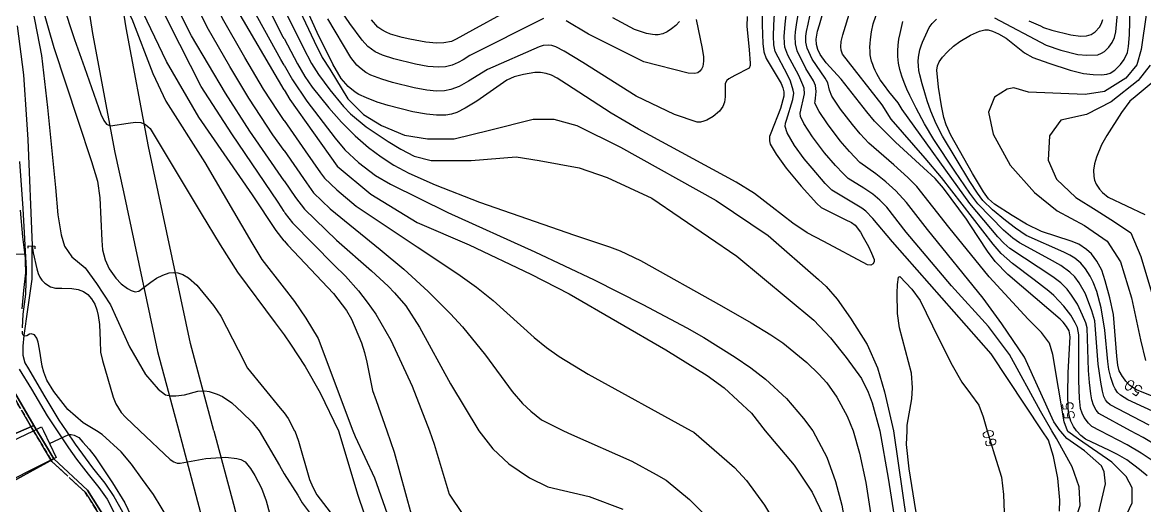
# Model space of a CAD drawing. Header units: feet. Extents: x 197796 to 199821, y 552499 to 555392.
# Drawn here: x 199066.7 to 199281.3, y 553679.2 to 553771.7 of the extents above; entities that cross this region are included whole.
import ezdxf
from ezdxf.enums import TextEntityAlignment as Align

# ---------------------------------------------------------------- set-up
doc = ezdxf.new("R2010")
doc.units = ezdxf.units.FT
doc.header["$MEASUREMENT"] = 0
doc.linetypes.add('JEON', pattern=[12, 4, -0.5, 1, -0.5, 4, -0.5, 1, -0.5])
for name, color, linetype in [('AAA001', 7, 'CONTINUOUS'), ('AAC001', 7, 'CONTINUOUS'), ('ADA085', 1, 'CONTINUOUS'), ('AE340', 7, 'CONTINUOUS'), ('BA003', 5, 'CONTINUOUS'), ('CA0011', 7, 'CONTINUOUS'), ('CAA001', 7, 'CONTINUOUS'), ('CAA002', 30, 'CONTINUOUS'), ('EA0018', 7, 'JEON'), ('EA0118', 7, 'JEON'), ('wipco_지적', 20, 'CONTINUOUS')]:
    doc.layers.add(name, color=color, linetype=linetype)
doc.styles.add('NGSW', font='ROMANS.shx', dxfattribs={"bigfont": 'NGSW.shx'})

msp = doc.modelspace()

# ---------------------------------------------------------------- linework, layer by layer
at = {"layer": 'AAA001', "color": 255, "flags": 128}
msp.add_lwpolyline([(199070.68, 553693.57), (199073.1, 553688.42), (199060.24, 553682.01), (199057.37, 553688.1), (199068.81, 553693.57), (199070.34, 553694.31)], close=True, dxfattribs=at)
at = {"layer": 'AAC001', "color": 255, "flags": 128}
for points in [[(199066.24, 553735.74), (199066.7, 553730.65), (199067.19, 553726.58), (199067.2, 553726.02), (199067.22, 553723.78), (199066.84, 553720.39), (199066.56, 553716.88)], [(199067.1, 553727.3), (199058.68, 553727.09)], [(199066.04, 553705.33), (199068.42, 553701.52), (199071.41, 553696.43), (199073.28, 553693.57)], [(199073.28, 553693.57), (199073.81, 553692.77), (199075.47, 553690.26), (199076.98, 553688.09), (199079.24, 553685.26), (199081.3, 553682.72), (199082.87, 553680.47), (199084.32, 553677.62)]]:
    msp.add_lwpolyline(points, dxfattribs=at)
at = {"layer": 'ADA085', "color": 255, "flags": 128}
for points in [[(199103.29, 553693.57), (199098.84, 553710.23), (199090.75, 553747.94), (199086.49, 553770.65), (199084.83, 553781.19), (199082.51, 553790.27), (199080.03, 553797.06), (199076.6, 553802.87), (199067.89, 553814), (199063.7, 553821.07)], [(199066.22, 553806.7), (199070.76, 553799.71), (199072.71, 553796.66), (199074.12, 553794.27), (199076.29, 553788.34), (199078.46, 553779.88), (199080.09, 553769.55), (199084.36, 553746.75), (199085.97, 553739.24), (199092.51, 553708.71), (199096.57, 553693.57)], [(199103.29, 553693.57), (199107.05, 553679.53), (199107.44, 553678.03), (199107.45, 553677.93), (199107.52, 553677.65), (199110.18, 553666.79), (199113.92, 553640.93), (199113.81, 553635.61), (199113.72, 553634.62), (199113.73, 553634.59), (199112.1, 553628), (199109.55, 553618.9), (199106.57, 553607.33), (199103.95, 553597.3), (199101.16, 553586.62), (199098.52, 553576.56), (199095.21, 553563.99), (199093.68, 553558.24), (199092.51, 553552.49), (199097.52, 553554.86), (199100.21, 553556.02), (199107.66, 553560.94), (199114.89, 553566.09), (199116.71, 553567.37)]]:
    msp.add_lwpolyline(points, dxfattribs=at)
at = {"layer": 'ADA085', "color": 255}
msp.add_lwpolyline([(199096.57, 553693.57), (199100.76, 553677.88), (199100.83, 553677.6), (199101.21, 553676.09), (199103.79, 553665.55), (199107.41, 553640.53), (199107.32, 553635.96), (199107.29, 553635.62), (199105.81, 553629.66), (199103.27, 553620.59), (199100.28, 553608.96), (199097.66, 553598.94), (199094.88, 553588.27), (199092.24, 553578.21), (199088.92, 553565.65), (199087.35, 553559.72), (199084.31, 553544.87), (199083.93, 553542.78), (199082.14, 553531.73), (199080.09, 553515.76)], dxfattribs=at)
at = {"layer": 'AE340', "color": 255, "flags": 128}
msp.add_lwpolyline([(199067.73, 553728.45), (199067.73, 553728.91), (199069.02, 553728.87), (199069.06, 553728.34)], dxfattribs=at)
at = {"layer": 'BA003', "color": 255, "flags": 128}
for points in [[(199068.44, 553728.88), (199068.49, 553722.55), (199067.64, 553716.77), (199066.9, 553711.76), (199066.71, 553709.75), (199066.73, 553708.02), (199067.11, 553706.54), (199067.85, 553705.38), (199070.77, 553700.39), (199073.61, 553695.6), (199075.02, 553693.57)], [(199075.02, 553693.57), (199076.78, 553691.02), (199080.05, 553686.47), (199082.4, 553683.55), (199084.14, 553680.96), (199085.82, 553678.03)]]:
    msp.add_lwpolyline(points, dxfattribs=at)
at = {"layer": 'CAA001', "color": 255, "flags": 128}
for points, elevation in [([(199116.73, 553758.75), (199107.24, 553774.93), (199095.5, 553802.45), (199088.93, 553818.81), (199081.59, 553835.09), (199067.25, 553855.82), (199063.34, 553863.84)], 55), ([(199116.73, 553729.88), (199115.22, 553731.87), (199110.66, 553738.71), (199100.39, 553753.54), (199094.22, 553764.19), (199089.73, 553773.48), (199086.2, 553781.5), (199081.45, 553794.61), (199079.95, 553797.92), (199077.37, 553802.38), (199071.53, 553810.4), (199057.73, 553832.06)], 50), ([(199065.68, 553770.98), (199066.89, 553761.64), (199067.45, 553753.1), (199067.69, 553749.29), (199068.51, 553728.96), (199068.71, 553727.56), (199069.4, 553724.51), (199069.69, 553723.64), (199070, 553722.94), (199070.4, 553722.34), (199070.92, 553721.81), (199072.03, 553721.1), (199073.01, 553720.82), (199074.19, 553720.8), (199076.12, 553720.75), (199077.32, 553720.57), (199078.33, 553720.21), (199079.17, 553719.6), (199079.88, 553718.76), (199080.49, 553717.77), (199080.91, 553716.7), (199081.18, 553715.58), (199081.41, 553713.9), (199081.56, 553710.78), (199081.63, 553708.61), (199081.98, 553707.01), (199083.99, 553699.98), (199084.55, 553698.69), (199085.57, 553697.05), (199086.37, 553696.16), (199089.11, 553693.57), (199094.95, 553688.07), (199095.63, 553687.63), (199096.26, 553687.34), (199096.83, 553687.36), (199101.72, 553688.25), (199105.57, 553688.5), (199107.67, 553688.25), (199108.47, 553688.04), (199109.26, 553687.58), (199110.27, 553686.32), (199111.11, 553684.98), (199112.37, 553682.56), (199113.29, 553680.13), (199113.95, 553677.82)], 45)]:
    msp.add_lwpolyline(points, dxfattribs=dict(at, elevation=elevation))
at = {"layer": 'CAA001', "color": 255}
for points, elevation in [([(199208.4, 553781.91), (199208.22, 553771.22), (199208.29, 553767.6), (199208.48, 553766.06), (199208.97, 553764.78), (199211.26, 553760.96), (199211.84, 553759.98), (199212.17, 553759.16), (199212.34, 553758.36), (199212.35, 553757.54), (199211.69, 553755.22), (199209.82, 553750.49), (199209.6, 553749.82), (199209.59, 553749.01), (199209.75, 553748.36), (199210.87, 553746.45), (199212.8, 553743.81), (199215.65, 553740.36), (199218.62, 553737.03), (199219.45, 553736.23), (199224.04, 553733.96), (199225.26, 553733.37), (199225.98, 553732.89), (199227.02, 553731.56), (199227.53, 553730.59), (199228.5, 553728.77), (199229.11, 553727.49), (199229.59, 553726.29), (199229.6, 553725.9), (199229.41, 553725.46), (199229, 553725.23), (199228.35, 553725.3), (199219.96, 553729.78), (199216.81, 553731.41), (199214.07, 553733.25), (199210.08, 553736.35), (199206.75, 553738.92), (199203.22, 553741.1), (199184.51, 553751.25), (199179.3, 553754.3), (199170.78, 553759.86), (199168.95, 553761.02), (199167.89, 553761.54), (199166.84, 553761.91), (199165.78, 553762.1), (199164.71, 553762.09), (199162.52, 553761.69), (199160.76, 553761.22), (199159.34, 553760.64), (199153.57, 553756.62), (199151.37, 553755.24), (199149.77, 553754.45), (199148.75, 553754.13), (199147.67, 553753.94), (199145.9, 553753.92), (199144, 553754.08), (199141.38, 553754.57), (199136.63, 553755.78), (199134.54, 553756.42), (199132.48, 553757.2), (199131.03, 553757.87), (199130.33, 553758.3), (199129, 553759.38), (199127.63, 553760.9), (199126.02, 553763.67), (199123.06, 553769.71), (199118.53, 553779.8)], 60), ([(199281.87, 553684.93), (199280.41, 553686.16), (199277.94, 553687.99), (199276.16, 553689.04), (199274.64, 553689.75), (199270.02, 553691.93), (199269.13, 553692.67), (199268.36, 553693.49), (199268.32, 553693.54), (199267.73, 553694.39), (199267.26, 553695.37), (199266.94, 553696.45), (199266.75, 553697.83), (199266.65, 553700.58), (199266.72, 553704.7), (199267.14, 553711.51), (199266.92, 553712.67), (199266.44, 553713.51), (199265.75, 553714.34), (199265.19, 553714.88), (199263.02, 553716.77), (199255.22, 553723.45), (199252.74, 553725.91), (199251.32, 553727.89), (199247.97, 553732.97), (199247.25, 553734.05), (199242.9, 553739.94), (199241.3, 553741.81), (199239.08, 553743.84), (199233.68, 553748.78), (199229.68, 553752.78), (199228.21, 553754.58), (199223.33, 553760.78), (199220.43, 553763.95), (199219.31, 553765.51), (199218.84, 553766.46), (199218.57, 553767.45), (199218.51, 553768.48), (199218.8, 553769.99), (199219.14, 553771.19), (199220.9, 553777.29)], 55), ([(199287.06, 553698.48), (199279.78, 553701.4), (199278.53, 553702.21), (199277.75, 553703.03), (199277.16, 553703.85), (199277.12, 553703.91), (199276.51, 553705.04), (199276.21, 553706.07), (199276.03, 553707.79), (199275.41, 553715.82), (199274.7, 553718.95), (199273.82, 553722.23), (199273.15, 553724.24), (199272.23, 553726.02), (199271.18, 553727.38), (199270.26, 553728.22), (199268.76, 553729.24), (199267.29, 553729.79), (199261.66, 553731.65), (199258.75, 553733.06), (199256.05, 553734.72), (199252.67, 553736.91), (199251.51, 553737.92), (199250.54, 553739.23), (199248.45, 553742.74), (199244.27, 553750.11), (199243.4, 553752.09), (199242.97, 553753.44), (199242.48, 553755.7), (199241.93, 553759.25), (199241.61, 553762.54), (199241.74, 553763.34), (199242.06, 553764.12), (199242.66, 553765.01), (199243.63, 553766.06), (199244.82, 553767.13), (199245.99, 553768), (199248.06, 553769.2), (199249.75, 553769.98), (199250.8, 553770.24), (199251.44, 553770.21), (199252.27, 553769.97), (199253.39, 553769.47), (199254.84, 553768.62), (199258.39, 553765.87), (199259.96, 553764.97), (199263.02, 553763.85), (199267.14, 553762.5), (199269.69, 553761.88), (199271.5, 553761.7), (199273.13, 553761.66), (199274.11, 553761.75), (199274.77, 553761.97), (199275.68, 553762.51), (199276.77, 553763.59), (199277.45, 553764.58), (199278.06, 553765.91), (199278.3, 553767.03), (199278.44, 553769.31), (199278.64, 553776.67)], 50), ([(199116.73, 553758.75), (199117.79, 553756.94), (199126.85, 553744.14), (199133.33, 553738.8), (199142.21, 553733.39), (199152.1, 553729.11), (199163.9, 553723.52), (199171.26, 553719.72), (199189.78, 553709.01), (199197.65, 553704.14), (199200.92, 553701.78), (199206.15, 553696.89), (199208.74, 553693.55), (199214.31, 553686.96), (199217.73, 553681.83), (199219.86, 553677.4)], 55), ([(199116.73, 553729.88), (199117.42, 553729.05), (199126.19, 553719.81), (199128.65, 553716.55), (199129.63, 553714.87), (199131.54, 553710.39), (199132.12, 553708.5), (199132.53, 553706.66), (199133.66, 553701.28), (199134.36, 553699.31), (199136.36, 553693.57), (199137.79, 553689.48), (199141.02, 553677.62)], 50), ([(199239.14, 553668.89), (199237.32, 553679.87), (199236.32, 553686.24), (199235.83, 553690.95), (199235.9, 553693.55), (199235.92, 553694.64), (199236.8, 553699.67), (199236.97, 553701.76), (199236.77, 553704.54), (199234.48, 553713.27), (199234.08, 553715.97), (199234.01, 553719.88), (199234.05, 553721.54), (199234.24, 553722.94), (199234.53, 553723.06), (199236.82, 553720.61), (199238.42, 553718.47), (199241.93, 553711.27), (199244.51, 553706.08), (199246.38, 553702.85), (199248.07, 553700.59), (199249.62, 553698.43), (199250.48, 553696.22), (199251, 553694.41), (199251.26, 553693.54), (199252.67, 553688.97), (199253.96, 553684.67), (199254.35, 553681.34), (199254.85, 553667.56)], 60)]:
    msp.add_lwpolyline(points, dxfattribs=dict(at, elevation=elevation))
at = {"layer": 'CAA002', "color": 255, "flags": 128}
for points, elevation in [([(199116.73, 553768.57), (199116.57, 553768.86), (199111.3, 553779.21), (199099.04, 553809.2), (199096.65, 553816.09), (199093.27, 553828.61), (199090.17, 553836.35), (199086.38, 553843.52), (199079.06, 553853.37), (199071.18, 553863.5), (199066.96, 553870.53), (199064.56, 553876.15), (199062.39, 553883.18), (199060.51, 553892.61), (199059.08, 553900.26), (199058.54, 553903.49), (199057.68, 553905.75), (199054.88, 553910.49), (199045.91, 553926.09), (199041.43, 553933.91), (199039.22, 553938.15)], 57), ([(199116.73, 553763.5), (199116.09, 553764.54), (199109.68, 553776.31), (199107.77, 553780.61), (199096.3, 553807.74), (199090.13, 553822.79), (199085.21, 553833.88), (199082.15, 553839.55), (199077.57, 553846.95), (199064.95, 553866.56)], 56), ([(199116.73, 553752.9), (199115.61, 553754.59), (199112.77, 553758.91), (199109.21, 553764.94), (199104.97, 553772.43), (199101.82, 553779.08), (199098.7, 553786.47), (199091.91, 553802.76), (199086.2, 553814.6), (199081.31, 553824.27), (199075.22, 553834.79), (199068.23, 553846.34), (199064.6, 553853.6)], 54), ([(199116.73, 553741.35), (199110.18, 553750.84), (199105.49, 553758.13), (199099.04, 553769.09), (199096.12, 553774.75), (199091.91, 553784.43), (199087.15, 553795.12), (199084.44, 553802), (199081.31, 553807.98), (199074.66, 553819.69), (199067.73, 553830.38), (199059.72, 553842.99)], 52), ([(199116.73, 553747.15), (199114.6, 553750.15), (199109.97, 553757.16), (199106.33, 553763.23), (199102.01, 553770.76), (199097.34, 553780.36), (199093.4, 553789.78), (199090.41, 553797.41), (199086.34, 553806.2), (199082.4, 553813.2), (199076.15, 553823.64), (199070.75, 553831.95), (199065.25, 553841.65)], 53), ([(199116.73, 553735.47), (199115.58, 553737.25), (199106.7, 553750.33), (199100.88, 553759.38), (199094.76, 553771.44), (199090.55, 553780.1), (199085.25, 553792.19), (199081.45, 553800.21), (199073.84, 553812.56), (199063.52, 553827.71)], 51), ([(199061.52, 553806.49), (199066.81, 553799.1), (199069.21, 553794.95), (199071.23, 553790.72), (199072.86, 553785.85), (199074.98, 553780.63), (199076.61, 553778.29), (199077.86, 553777.11), (199078.92, 553776.66), (199084.01, 553776.93), (199085.07, 553776.57), (199086.03, 553775.49), (199087.57, 553772.34), (199091.61, 553761.89), (199094.11, 553756.57), (199101.59, 553744.84), (199110.54, 553729.49), (199112.46, 553726.31), (199116.73, 553720.83)], 49), ([(199065.37, 553795.4), (199068.25, 553789.91), (199070.27, 553785.94), (199072.96, 553779.37), (199074.31, 553775.31), (199076.61, 553768.38), (199078.54, 553763.06), (199081.69, 553754.1), (199082.23, 553752.89), (199082.74, 553752.22), (199083.48, 553751.89), (199086.92, 553752.37), (199088.3, 553752.57), (199089.32, 553752.5), (199090.22, 553752.14), (199091.13, 553751.36), (199100.86, 553735.09), (199104.5, 553729.13), (199107.81, 553723.9), (199115.02, 553714.22), (199116.73, 553711.88)], 48), ([(199067.22, 553781.17), (199070.3, 553765.3), (199071.45, 553755.4), (199073.01, 553740.09), (199073.44, 553734.88), (199074.08, 553731.04), (199074.72, 553728.89), (199076.13, 553726.85), (199078.69, 553724.69), (199080.86, 553721.7), (199083.54, 553717.62), (199087.12, 553709.6), (199090.19, 553704.32), (199092.63, 553701.49), (199094.04, 553700.44), (199095.07, 553700.21), (199095.98, 553700.21), (199097.68, 553700.44), (199100.24, 553701.1), (199101.53, 553701.18), (199102.39, 553701.07), (199103.92, 553700.56), (199104.96, 553700.1), (199106.74, 553698.89), (199108.68, 553697.07), (199110.62, 553695.21), (199111.96, 553693.57), (199115.83, 553686.93), (199116.72, 553685.32)], 46), ([(199070.39, 553774.82), (199072.67, 553766.84), (199077.24, 553752.97), (199079.86, 553745.08), (199081, 553741.27), (199081.45, 553738.1), (199081.83, 553729.96), (199081.97, 553728.17), (199082.48, 553726.24), (199083.26, 553724.51), (199084.5, 553722.72), (199085.53, 553721.67), (199086.75, 553720.77), (199087.47, 553720.37), (199088.26, 553720.11), (199088.96, 553720.28), (199091.22, 553722), (199092.33, 553722.75), (199093.53, 553723.34), (199094.71, 553723.75), (199095.56, 553723.85), (199096.41, 553723.76), (199097.36, 553723.43), (199098.45, 553722.8), (199100.05, 553721.41), (199103.21, 553717.49), (199104.59, 553715.5), (199107.92, 553709.01), (199109.74, 553705.54), (199115.99, 553697.86), (199116.72, 553696.97)], 47), ([(199066.65, 553713.21), (199066.8, 553715.83), (199067.31, 553719.66), (199067.44, 553724.45), (199066.8, 553736.08), (199066.16, 553745.06)], 44), ([(199094.68, 553676.52), (199091.75, 553681.38), (199089.65, 553684.23), (199087.56, 553687.16), (199085.55, 553689.5), (199081.92, 553692.84), (199080.83, 553693.57), (199078.3, 553695.1), (199075.36, 553697.61), (199072.68, 553701.09), (199071.32, 553703.25), (199070.74, 553704.73), (199070.45, 553705.88), (199069.95, 553709.19), (199069.66, 553710.53), (199069.4, 553711.27), (199068.96, 553711.92), (199068.35, 553712.09), (199068.03, 553712.01), (199067.53, 553711.73), (199067.06, 553711.62), (199066.83, 553711.84), (199066.68, 553712.17), (199066.65, 553712.61)], 44), ([(199071.84, 553691.09), (199075.54, 553692.85), (199075.98, 553692.85), (199076.54, 553692.68), (199077.43, 553692.24), (199078.21, 553691.4), (199079.43, 553690.01), (199080.56, 553688.54), (199083.9, 553683.62), (199086.25, 553679.79), (199087.89, 553676.28)], 43)]:
    msp.add_lwpolyline(points, dxfattribs=dict(at, elevation=elevation))
at = {"layer": 'CAA002', "color": 255}
for points, elevation in [([(199265.08, 553678.17), (199265.13, 553680.26), (199264.73, 553684.46), (199263.92, 553688.61), (199262.95, 553691.75), (199261.75, 553693.54), (199251.98, 553708.29), (199233.14, 553729.72), (199229.36, 553734.14), (199227.99, 553735.56), (199227.28, 553736.1), (199226.31, 553736.69), (199221.5, 553739.55), (199220.26, 553740.87), (199217.73, 553743.75), (199216.25, 553745.56), (199214.38, 553748.12), (199212.99, 553750.52), (199212.57, 553751.74), (199212.65, 553752.38), (199212.83, 553752.98), (199214.07, 553756.92), (199214.24, 553758.12), (199214.14, 553758.67), (199213.63, 553760.45), (199213.01, 553761.62), (199210.65, 553766.08), (199210.39, 553767.38), (199210.34, 553769.04), (199210.4, 553771.12), (199211, 553780.81)], 59), ([(199267.67, 553675.21), (199269.03, 553679.26), (199268.86, 553682.8), (199267.51, 553686.68), (199264.47, 553692.09), (199263.62, 553693.54), (199261.43, 553697.32), (199255.53, 553708.12), (199251.47, 553713.52), (199244.38, 553721.29), (199235.71, 553731.54), (199232.05, 553736.29), (199230.73, 553737.66), (199229.39, 553738.8), (199227.64, 553739.98), (199224.63, 553741.82), (199223.67, 553742.75), (199222.21, 553744.32), (199220.12, 553746.72), (199217.79, 553749.8), (199216.18, 553752.32), (199215.51, 553753.69), (199215.46, 553754.29), (199216.29, 553757.99), (199216.23, 553759.08), (199215.94, 553759.74), (199215.21, 553761.49), (199213.1, 553765.41), (199212.53, 553766.9), (199212.43, 553767.68), (199212.42, 553768.94), (199212.59, 553771.29), (199213.62, 553780.68)], 58), ([(199272.47, 553677.4), (199273.88, 553683.41), (199273.59, 553685.67), (199273.08, 553686.85), (199269.87, 553689.72), (199266.49, 553692.09), (199265.31, 553693.44), (199265.23, 553693.54), (199263.96, 553695.29), (199258.4, 553707.62), (199254.01, 553714.03), (199250.46, 553718.92), (199239.79, 553732.02), (199235.83, 553737.2), (199233.74, 553739.46), (199231.82, 553741.19), (199229.93, 553742.68), (199226.86, 553744.89), (199224.91, 553746.95), (199223.14, 553749.01), (199220.66, 553752.26), (199219.12, 553754.6), (199218.28, 553756.2), (199218.3, 553756.6), (199218.38, 553757.14), (199218.54, 553758.45), (199218.41, 553759.58), (199217.99, 553760.46), (199216.53, 553762.85), (199214.9, 553766.22), (199214.55, 553767.57), (199214.5, 553768.94), (199214.58, 553769.87), (199214.76, 553771.18), (199216.22, 553780.14)], 57), ([(199252.63, 553772.51), (199262.53, 553767.3), (199265.36, 553766.36), (199268.55, 553765.54), (199270.32, 553765.39), (199272.43, 553765.47), (199273.13, 553765.75), (199273.67, 553766.11), (199274.54, 553766.94), (199275.15, 553767.79), (199275.6, 553768.78), (199275.83, 553769.87), (199275.95, 553771.24), (199276.86, 553780.99)], 51), ([(199118.06, 553777.43), (199122.46, 553768.04), (199124.01, 553764.96), (199125.48, 553762.71), (199128.9, 553757.06), (199131.91, 553754.05), (199135.38, 553751.96), (199139.79, 553750.1), (199144.19, 553749.41), (199149.29, 553749.41), (199156.02, 553751.03), (199164.37, 553753.12), (199168.31, 553753.12), (199172.71, 553751.96), (199181.06, 553747.79), (199199.38, 553737.59), (199209.35, 553730.87), (199218.97, 553722.48), (199220.44, 553721.12), (199222.56, 553718.71), (199225.07, 553715.1), (199228.26, 553710.06), (199230.24, 553705.58), (199231.57, 553700.98), (199233.31, 553693.55), (199236.67, 553670.12)], 59), ([(199164.89, 553776.88), (199152.79, 553770.18), (199149.64, 553768.47), (199148.73, 553768.02), (199147.26, 553767.75), (199145.89, 553767.7), (199143.86, 553767.9), (199140.8, 553768.46), (199139.3, 553768.79), (199137.09, 553769.43), (199136.24, 553769.79), (199135.43, 553770.23), (199134.68, 553770.76), (199133.42, 553772.12)], 63), ([(199277.98, 553677.57), (199278.99, 553679.76), (199278.99, 553682.63), (199277.81, 553684.83), (199275.1, 553687.53), (199268.69, 553691.92), (199266.66, 553693.44), (199266.62, 553693.54), (199265.99, 553695.29), (199263.8, 553708.12), (199263.13, 553710.32), (199261.61, 553712.34), (199259.07, 553714.87), (199251.64, 553722.98), (199243.88, 553732.49), (199237.81, 553740.25), (199236.08, 553741.98), (199233.36, 553744.39), (199228.61, 553748.55), (199226.93, 553750.32), (199225.44, 553752.1), (199223.19, 553755.07), (199221.51, 553757.53), (199221.06, 553758.69), (199220.74, 553760.11), (199220.23, 553761.01), (199217.76, 553764.61), (199216.79, 553766.76), (199216.55, 553767.86), (199216.57, 553769), (199216.7, 553769.9), (199216.97, 553771.33), (199217.96, 553775.95)], 56), ([(199283.81, 553690.63), (199281.05, 553692.26), (199278.68, 553693.54), (199272.6, 553696.84), (199272.08, 553697.51), (199271.57, 553698.44), (199271.26, 553699.44), (199271.06, 553700.59), (199270.79, 553702.76), (199270.62, 553705.1), (199270.34, 553713.23), (199270.09, 553714.17), (199269.49, 553715.69), (199268.5, 553717.74), (199267.38, 553719.51), (199266.51, 553720.66), (199265.31, 553721.85), (199263.79, 553723.02), (199255.59, 553728.41), (199254.45, 553729.46), (199253.3, 553730.65), (199247.9, 553737.03), (199234.99, 553755.01), (199234.22, 553756.28), (199232.41, 553758.47), (199231.57, 553759.58), (199230.79, 553760.7), (199230.11, 553761.85), (199229.82, 553762.43), (199229.55, 553763.02), (199229.33, 553763.61), (199229.13, 553764.22), (199228.99, 553764.83), (199228.88, 553765.46), (199228.82, 553766.17), (199228.81, 553766.9), (199228.84, 553767.63), (199228.91, 553768.37), (199229.13, 553769.88), (199229.42, 553771.4), (199231.06, 553776.26)], 53), ([(199116.73, 553774.22), (199120.36, 553766.87), (199121.98, 553763.77), (199123.28, 553761.7), (199125.48, 553758.77), (199128.11, 553755.58), (199129.43, 553754.2), (199132.4, 553751.7), (199136.61, 553748.88), (199139.06, 553747.44), (199141.64, 553746.08), (199144.89, 553745.24), (199152.54, 553745.24), (199161.12, 553745.93), (199165.52, 553745.24), (199173.18, 553743.85), (199178.51, 553741.99), (199187.09, 553738.05), (199203.32, 553726.93), (199218.08, 553714.71), (199221.25, 553711.31), (199224.27, 553707.59), (199227.18, 553703.54), (199228.44, 553700.94), (199229.25, 553698.92), (199230.67, 553693.55), (199232.31, 553684.48), (199237.21, 553653.37)], 58), ([(199166.34, 553772.41), (199152.28, 553765.31), (199150.96, 553764.5), (199150.05, 553763.96), (199148.91, 553763.46), (199147.58, 553763.17), (199146.27, 553763.08), (199144.24, 553763.21), (199141.86, 553763.64), (199137.73, 553764.67), (199135.53, 553765.38), (199134.13, 553766.04), (199132.72, 553767.06), (199131.67, 553768.24), (199129.31, 553771.44), (199127.53, 553774.08)], 62), ([(199282.99, 553687.73), (199280.72, 553689.3), (199278.01, 553690.89), (199272.88, 553693.54), (199271.28, 553694.37), (199270.6, 553695.02), (199269.81, 553696.07), (199269.38, 553696.91), (199269.12, 553697.8), (199268.89, 553699.74), (199268.75, 553703.14), (199268.76, 553711.9), (199268.49, 553713.31), (199268.07, 553714.22), (199267.23, 553715.64), (199265.91, 553717.38), (199263.98, 553719.44), (199263.01, 553720.28), (199260.25, 553722.4), (199256.06, 553725.55), (199253.89, 553727.45), (199252.36, 553729.26), (199242.51, 553742), (199239.4, 553745.68), (199232.88, 553753.18), (199231.15, 553755.91), (199223.57, 553765.57), (199223.29, 553766.37), (199223.22, 553766.96), (199223.31, 553768.02), (199223.61, 553769.25), (199225.09, 553774.06)], 54), ([(199281.7, 553773.53), (199280.71, 553766.49), (199279.86, 553763.52), (199277.75, 553760.99), (199273.66, 553758.45), (199269.99, 553757.89), (199259.13, 553758.32), (199256.31, 553759.16), (199255.04, 553758.88), (199252.65, 553757.33), (199251.52, 553754.51), (199252.36, 553750.28), (199255.61, 553744.36), (199260.26, 553739.15), (199264.63, 553735.62), (199269.85, 553732.8), (199274.22, 553729.84), (199276.76, 553725.89), (199278.88, 553718.99), (199280.56, 553710.95), (199281.55, 553707)], 49), ([(199205.34, 553772.76), (199205.26, 553770.92), (199205.7, 553766.42), (199205.91, 553763.87), (199205.91, 553763.39), (199205.69, 553762.92), (199202.95, 553761.53), (199201.82, 553760.88), (199201.46, 553760.57), (199201.13, 553759.95), (199201.09, 553757.42), (199200.98, 553756.42), (199200.69, 553755.58), (199200.03, 553754.65), (199198.8, 553753.67), (199197.59, 553752.99), (199197, 553752.74), (199196.4, 553752.58), (199195.76, 553752.55), (199191.39, 553754.02), (199184.06, 553757.55), (199173.86, 553763.97), (199170.31, 553766.18), (199168.7, 553767.01), (199167.93, 553767.27), (199167.27, 553767.31), (199166.32, 553767.21), (199165.51, 553766.97), (199155.61, 553762.65), (199152.03, 553760.41), (199150.25, 553759.38), (199148.64, 553758.81), (199147.44, 553758.58), (199145.86, 553758.52), (199144.06, 553758.68), (199141.62, 553759.12), (199137.46, 553760.16), (199135.41, 553760.77), (199133.3, 553761.59), (199132.35, 553762.06), (199131.44, 553762.75), (199130.62, 553763.51), (199129.49, 553764.97), (199125.11, 553772.32)], 61), ([(199195.55, 553772.19), (199196.7, 553766.67), (199196.97, 553765.06), (199196.96, 553764.23), (199196.81, 553763.24), (199196.61, 553762.72), (199196.29, 553762.31), (199195.86, 553762.03), (199195.31, 553761.87), (199194.06, 553761.97), (199185.56, 553764.13), (199174.97, 553769.39), (199170.71, 553771.94)], 62), ([(199192.4, 553771.86), (199191.64, 553771.08), (199190.85, 553770.41), (199190.03, 553769.88), (199189.17, 553769.5), (199188.27, 553769.3), (199187.74, 553769.29), (199187.2, 553769.33), (199186.08, 553769.55), (199183.77, 553770.32), (199179.63, 553772.51)], 63), ([(199282.24, 553694.65), (199274.74, 553698.5), (199274.28, 553698.96), (199273.9, 553699.47), (199273.58, 553700.13), (199273.28, 553701.15), (199272.99, 553702.83), (199272.47, 553706.31), (199271.85, 553714.59), (199271.26, 553716.51), (199270.03, 553719.76), (199268.81, 553721.87), (199267.98, 553722.98), (199267.06, 553723.89), (199265.34, 553725.17), (199263.14, 553726.38), (199257.4, 553729.48), (199256.17, 553730.36), (199254.35, 553731.92), (199249.45, 553736.93), (199247.92, 553739.02), (199245.02, 553743.23), (199241.02, 553749.24), (199239.24, 553752.25), (199237.62, 553755.26), (199236.42, 553757.7), (199235.86, 553758.92), (199235.35, 553760.15), (199234.91, 553761.38), (199234.55, 553762.62), (199234.3, 553763.86), (199234.16, 553765.12), (199234.14, 553766.22), (199234.21, 553767.33), (199234.35, 553768.44), (199234.57, 553769.56), (199234.83, 553770.68), (199235.12, 553771.81)], 52), ([(199286.86, 553695.45), (199278.13, 553699.5), (199276.77, 553700.34), (199276.14, 553700.88), (199275.7, 553701.55), (199275.41, 553702.23), (199274.91, 553703.73), (199274.49, 553705.28), (199274.29, 553706.81), (199273.77, 553712.81), (199273.06, 553717.04), (199272.19, 553720.18), (199271.53, 553721.97), (199270.96, 553723.13), (199270.07, 553724.55), (199269.13, 553725.62), (199268, 553726.54), (199267.06, 553727.17), (199265.92, 553727.73), (199258.72, 553730.91), (199256.64, 553732.28), (199254.74, 553733.74), (199252.24, 553735.84), (199250.43, 553737.57), (199249.38, 553738.97), (199247.93, 553741.26), (199242.69, 553749.87), (199241.45, 553752.28), (199240.48, 553754.67), (199239.78, 553756.68), (199239.29, 553758.21), (199238.77, 553759.92), (199238.33, 553761.64), (199238.18, 553762.49), (199238.08, 553763.33), (199238.04, 553764.17), (199238.09, 553765), (199238.2, 553765.73), (199238.37, 553766.44), (199238.59, 553767.16), (199238.85, 553767.87), (199239.47, 553769.28), (199240.16, 553770.68), (199240.73, 553771.47), (199241.57, 553772.29)], 51), ([(199259.2, 553771.97), (199261.44, 553770.98), (199262.01, 553770.68), (199263.61, 553770.16), (199267.22, 553769.25), (199269.07, 553769.05), (199270.22, 553769.08), (199271.14, 553769.33), (199271.88, 553769.83), (199272.73, 553770.73), (199273.11, 553771.44), (199273.34, 553772.2)], 52), ([(199116.73, 553768.57), (199119.32, 553763.72), (199120.7, 553761.32), (199122.09, 553759.25), (199125.26, 553755.32), (199127.7, 553752.6), (199130.31, 553749.98), (199132.89, 553747.76), (199135.32, 553745.95), (199137.72, 553744.37), (199140.56, 553742.82), (199145.61, 553740.58), (199154.12, 553737.29), (199172.31, 553730.95), (199178.95, 553728.71), (199181.05, 553727.95), (199184.89, 553726.15), (199200.42, 553717.46), (199206.09, 553714.19), (199209.87, 553711.9), (199212.15, 553710.37), (199216.72, 553706.6), (199219.06, 553704.4), (199220.57, 553702.71), (199222.49, 553699.96), (199224.42, 553696.37), (199225.57, 553693.55), (199226.78, 553689.27), (199228.03, 553683.68), (199229.19, 553676.23)], 57), ([(199116.73, 553763.5), (199118.33, 553760.68), (199121.07, 553756.59), (199126.52, 553749.51), (199128.35, 553747.27), (199130.98, 553744.88), (199134.24, 553742.4), (199137.05, 553740.69), (199148.06, 553735.31), (199164.69, 553727.8), (199176.02, 553722.43), (199185.33, 553717.72), (199193.78, 553713.23), (199197.04, 553711.36), (199203.04, 553707.6), (199206.01, 553705.57), (199208.85, 553703.45), (199212.85, 553699.72), (199216.07, 553695.9), (199217.85, 553693.55), (199220.58, 553688.49), (199222.21, 553683.85), (199223.4, 553679.31), (199224.75, 553671.77)], 56), ([(199282.44, 553763.45), (199280.15, 553760.57), (199274.97, 553756.47), (199270.27, 553754.07), (199265.34, 553752.99), (199263.17, 553749.98), (199262.93, 553745.29), (199264.49, 553741.67), (199268.23, 553738.18), (199272.08, 553735.77), (199275.57, 553733.49), (199278.71, 553731.44), (199280.63, 553726.86), (199284.96, 553712.42)], 48), ([(199282.6, 553759.99), (199279.57, 553757.43), (199278.56, 553756.57), (199276.94, 553754.44), (199274.14, 553750.03), (199273.11, 553748.24), (199272.15, 553745.9), (199271.76, 553744.58), (199271.61, 553743.4), (199271.65, 553742.21), (199271.8, 553741.46), (199272.07, 553740.75), (199272.71, 553739.78), (199273.3, 553739.15), (199274.38, 553738.22), (199281.42, 553734.89)], 47), ([(199116.73, 553752.9), (199120.78, 553747.07), (199123.69, 553742.89), (199124.43, 553741.85), (199126.81, 553739.61), (199130.5, 553736.51), (199142.21, 553728.72), (199149.95, 553723.58), (199153.51, 553721.02), (199156.74, 553718.49), (199164.59, 553711.42), (199166.94, 553709.49), (199169.35, 553707.73), (199174.87, 553704.37), (199194.63, 553693.55), (199195.09, 553693.3), (199202.87, 553686.52), (199205.16, 553684.02), (199208.65, 553679.33), (199211.38, 553674.75)], 54), ([(199116.73, 553747.15), (199121.01, 553740.97), (199122.38, 553739.06), (199125.54, 553736), (199135.09, 553728.22), (199139.6, 553724.43), (199144.27, 553720.21), (199148.53, 553715.93), (199150.84, 553713.41), (199155.25, 553707.99), (199160.35, 553701.08), (199162.35, 553698.79), (199163.9, 553697.33), (199165.97, 553695.64), (199170.21, 553693.55), (199171.7, 553692.86), (199183.25, 553687.72), (199187.94, 553685.21), (199189.79, 553684.12), (199194.26, 553680.42), (199197.86, 553676.82)], 53), ([(199116.73, 553741.35), (199118.91, 553738.15), (199120.6, 553735.91), (199126.77, 553729.99), (199133.43, 553724.14), (199136.62, 553721.22), (199137.85, 553719.95), (199140.01, 553717.42), (199142.63, 553713.35), (199148.53, 553702.53), (199153.97, 553693.56), (199156.67, 553690.11), (199159.72, 553687.25), (199163.65, 553684.52), (199167.2, 553682.85), (199175.08, 553680.96), (199181.55, 553678.55)], 52), ([(199116.73, 553735.47), (199116.95, 553735.12), (199118.31, 553733.34), (199126.22, 553725.32), (199128.45, 553723.14), (199130.96, 553720.3), (199132.63, 553718.18), (199134.3, 553715.84), (199137.14, 553710.86), (199141.21, 553702.1), (199144.57, 553693.56), (199145.46, 553690.96), (199148.31, 553681.4), (199150.92, 553677.51)], 51), ([(199116.73, 553720.83), (199118.7, 553718.26), (199120.9, 553715.11), (199123.23, 553711.21), (199129.87, 553693.57), (199130.29, 553692.44), (199134.02, 553684.56), (199140.48, 553666.28)], 49), ([(199116.73, 553711.88), (199117.95, 553710.14), (199120.73, 553705.82), (199123.63, 553700.81), (199127.12, 553693.57), (199130.84, 553681.21), (199137.78, 553660.78)], 48), ([(199116.72, 553696.97), (199117.52, 553695.93), (199118.73, 553693.57), (199118.75, 553693.51), (199119.47, 553691.57), (199121.58, 553684.25), (199122.21, 553682.74), (199123.01, 553681.31), (199126.19, 553677.16)], 47), ([(199116.72, 553685.32), (199119.34, 553681.23), (199120.21, 553679.77), (199121.69, 553677.74)], 46)]:
    msp.add_lwpolyline(points, dxfattribs=dict(at, elevation=elevation))
at = {"layer": 'EA0018', "color": 255}
msp.add_lwpolyline([(199064.31, 553701.3), (199068.48, 553694.02), (199072.3, 553687.7), (199078.66, 553681.79), (199082.38, 553676.01), (199087.62, 553666.17), (199091.35, 553652.21), (199094.55, 553640.49), (199091.44, 553624.28), (199089.08, 553617.35), (199086.86, 553611.5), (199083, 553603.79), (199079.78, 553597.11), (199073.43, 553582.36), (199072.35, 553580.3), (199071.99, 553578.89), (199071.76, 553575.35), (199071.04, 553565.62), (199068.76, 553565.6), (199069.17, 553542.49), (199072.33, 553532.74), (199073.48, 553532.69), (199073.99, 553505.26)], dxfattribs=at)
at = {"layer": 'EA0118', "color": 255}
msp.add_lwpolyline([(199073.99, 553505.26), (199073.48, 553532.69), (199072.33, 553532.74), (199069.17, 553542.49), (199068.76, 553565.6), (199071.04, 553565.62), (199071.76, 553575.35), (199071.99, 553578.89), (199072.35, 553580.3), (199073.43, 553582.36), (199079.78, 553597.11), (199083, 553603.79), (199086.86, 553611.5), (199089.08, 553617.35), (199091.44, 553624.28), (199094.55, 553640.49), (199091.35, 553652.21), (199087.62, 553666.17), (199082.38, 553676.01), (199078.66, 553681.79), (199072.3, 553687.7), (199068.48, 553694.02), (199064.31, 553701.3)], dxfattribs=at)
at = {"layer": 'wipco_지적', "color": 20}
for points in [[(199062.99, 553707.02), (199064.72, 553701.73), (199068.84, 553694.55), (199060.56, 553690.96), (199059.25, 553690.23), (199058.82, 553690.45), (199055.92, 553688.88), (199053.02, 553698.42), (199052.04, 553705.45), (199054.16, 553705.76), (199062.99, 553707.02)], [(199068.84, 553694.55), (199071.06, 553690.84), (199072.64, 553688.2), (199061.01, 553681.84), (199060.12, 553681.34), (199056.96, 553688.81), (199059.25, 553690.23), (199060.56, 553690.96), (199068.84, 553694.55)], [(199072.64, 553688.2), (199079.08, 553682.2), (199082.66, 553676.51), (199080.3, 553675.47), (199078.58, 553673.86), (199078.57, 553673.73), (199074.75, 553672.35), (199072.93, 553672.35), (199071.06, 553671.62), (199069.86, 553671.15), (199065.76, 553669.55), (199063.55, 553674.18), (199064.33, 553674.54), (199061.01, 553681.84), (199072.64, 553688.2)]]:
    msp.add_lwpolyline(points, close=True, dxfattribs=at)
msp.add_lwpolyline([(199082.66, 553676.51), (199079.08, 553682.2), (199072.64, 553688.2), (199071.06, 553690.84), (199068.84, 553694.55), (199064.72, 553701.73)], dxfattribs=at)

# ---------------------------------------------------------------- texts
at = {"layer": 'CA0011', "style": 'NGSW'}
for s, rotation, p in [('50', 147.06, (199278.31, 553703.54)), ('55', 97.84, (199267.56, 553699.25)), ('60', 107.15, (199252.16, 553694.02))]:
    msp.add_text(s, height=2, rotation=rotation, dxfattribs=at).set_placement(p, align=Align.RIGHT)

doc.saveas('drawing.dxf')
